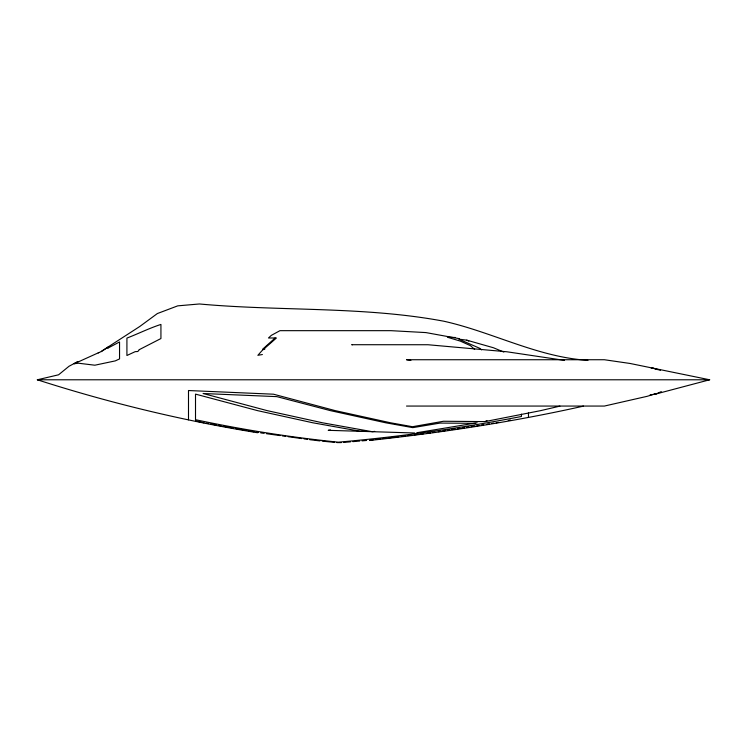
<?xml version="1.0" encoding="UTF-8"?>
<svg xmlns="http://www.w3.org/2000/svg" width="747" height="747" viewBox="0 0 747 747"><rect width="100%" height="100%" fill="white"/><g stroke="black" fill="none" stroke-linecap="round" stroke-linejoin="round"><path stroke-width="1.12" d="M275.157 337.989L262.542 349.297L264.858 349.073M101.517 351.23L139.717 326.523L157.356 313.553L177.749 305.85L199.412 303.973C280.648 311.406 363.331 306.149 443.765 321.201C492.534 332.06 537.56 357.187 587.973 360.343M101.331 351.576L108.399 346.953L107.727 348.214L119.548 341.949L119.548 358.915L115.29 360.885L94.869 365.208L78.435 363.219L74.214 363.724L76.932 362.23M77.977 361.483L69.004 366.273L58.583 374.798L37.35 379.784C109.305 402.904 182.94 420.664 257.556 432.746M74.214 363.724L98.875 352.575M406.499 406.06L604.379 406.06L647.229 396.302L656.436 393.482M661.31 391.615L656.006 393.977L650.077 394.93M98.212 352.92L101.368 351.501M188.496 419.833L188.496 390.532L273.486 394.201L335.291 410.645L390.569 422.793L412.493 426.714L443.475 421.261L484.943 421.597L487.007 420.72M416.761 432.746L477.109 422.793M654.316 394.425L709.65 379.784L630.038 363.462L604.379 359.737L406.499 359.737L410.906 360.446M559.905 406.125L540.604 410.645L484.943 421.597M583.482 406.116C512.956 421.924 441.365 432.69 369.522 440.478M496.176 422.793L498.38 422.382M508.268 420.505L510.462 420.094M262.393 354.526L257.874 355.311L261.861 350.819L276.418 337.989L268.462 337.989L271.366 335.347L279.966 330.669L391.008 330.669L425.967 332.592L459.34 338.671M432.681 432.569L434.95 432.224M438.349 431.691L440.618 431.346M442.887 431L445.156 430.645M447.425 430.3L449.694 429.955M451.954 429.6L455.362 429.077M457.631 428.731L459.891 428.376M462.16 428.031L464.429 427.686M466.698 427.331L468.967 426.985M471.236 426.63L474.634 426.107M476.903 425.762L479.172 425.416M481.442 425.062L483.711 424.716M487.109 424.193L489.378 423.838M491.647 423.493L493.907 423.147M330.501 429.964L328.213 430.319L414.734 432.999M362.958 431L360.68 431.346L312.872 422.793L257.584 410.645L195.509 394.117L195.509 419.702C242.672 429.712 290.387 437.312 338.354 442.177C399.766 436.762 460.936 428.227 521.453 416.481L521.453 414.146M374.667 431.374L372.38 431.719L322.489 422.793L267.211 410.645L203.091 393.501L276.866 396.638L330.473 410.645L385.751 422.793L412.811 427.639L440.104 423.082L475.596 423.316M370.036 440.067L373.453 439.666M375.732 439.395L380.288 438.844M382.567 438.573L385.984 438.172M388.263 437.901L392.819 437.359M395.098 437.088L398.515 436.678M401.933 436.267L405.35 435.865M407.629 435.594L411.046 435.184M414.464 434.782L417.881 434.371M420.159 434.1L423.577 433.69M426.995 433.288L430.412 432.877M341.388 442.607L336.841 442.579M343.685 442.42L350.567 441.832M352.855 441.636L359.737 441.057M362.034 440.861L366.618 440.478M651.235 368.29L653.569 368.29M37.35 379.784L709.65 379.784M352.472 344.74L351.725 344.712L428.031 344.74L506.849 351.772L564.433 360.371M455.446 337.504L447.425 337.242L460.311 341.108L470.442 345.656L474.662 349.409M319.94 440.917L309.725 439.684M322.19 441.141L334.591 442.364M503.833 352.07L493.412 347.747L466.754 340.156L458.742 339.129L479.826 348.354L481.526 349.857M260.703 432.896L264.121 433.372M266.399 433.69L280.088 435.585M282.366 435.903L285.784 436.369M288.062 436.687L301.741 438.582M304.029 438.9L307.447 439.376M206.228 423.204L208.497 423.605M210.766 424.016L216.443 425.024M218.712 425.435L220.981 425.837M223.25 426.248L233.466 428.068M235.735 428.479L245.95 430.309M248.219 430.711L253.887 431.729M256.156 432.13L258.425 432.541M195.509 420.935L203.959 422.793M660.404 370.307L652.411 368.056M654.316 368.448L657.603 369.578M466.754 340.156L468.845 341.108M528.474 412.839L528.474 417.237M139.325 349.624L137.821 351.501L135.188 351.66L126.915 355.497L126.915 338.083C138.288 333.722 149.325 328.176 160.932 324.431L160.932 338.54L139.325 349.624"/></g></svg>
